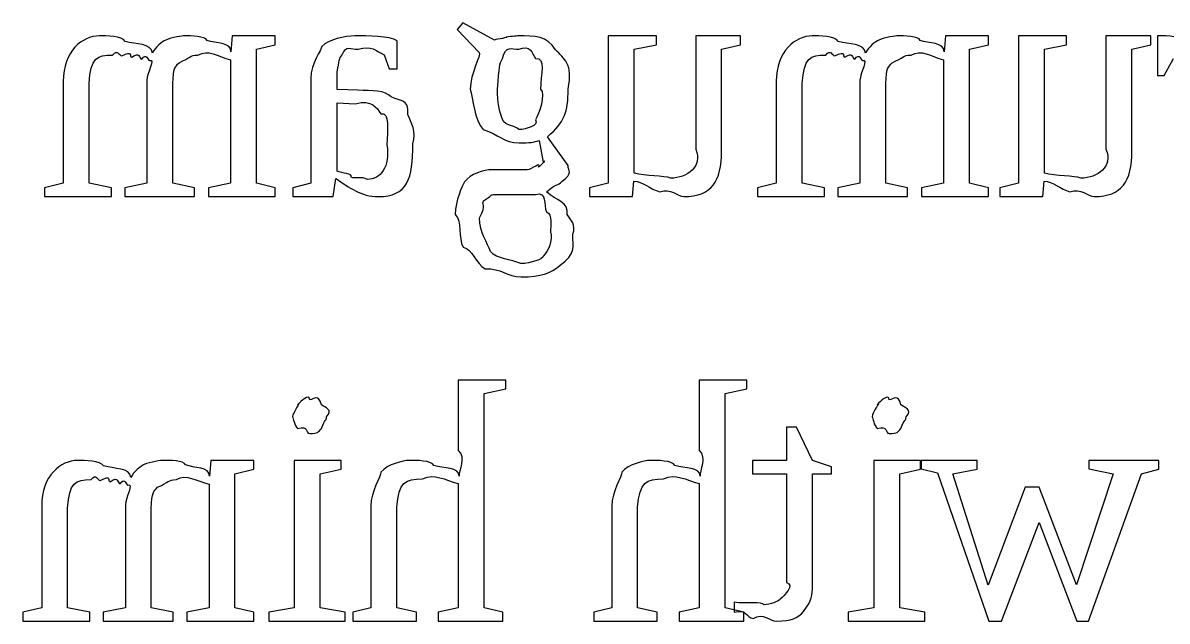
# Model space of a CAD drawing. Header units: millimetres. Extents: x 21 to 196, y 128 to 259.
# Drawn here: x 66.92 to 81.99, y 241.79 to 249.67 of the extents above; entities that cross this region are included whole.
import ezdxf

# ---------------------------------------------------------------- set-up
doc = ezdxf.new("R2010")
doc.units = ezdxf.units.MM
doc.layers.get('0').update_dxf_attribs({"linetype": 'CONTINUOUS'})

msp = doc.modelspace()

# ---------------------------------------------------------------- linework, layer by layer
at = {"color": 0}
for p, q in [((72.7121, 249.673), (72.6405, 249.585)), ((72.6405, 249.585), (72.9273, 249.282)), ((73.1312, 249.447), (72.7121, 249.673)), ((69.675, 249.502), (69.6584, 249.293)), ((70.2426, 249.502), (69.675, 249.502)), ((70.2426, 249.386), (70.2426, 249.502)), ((71.29, 249.502), (71.29, 249.502)), ((71.8467, 249.067), (71.8467, 249.436)), ((75.2644, 249.502), (74.6305, 249.502)), ((74.6305, 249.502), (74.6305, 247.562)), ((75.2644, 249.386), (75.2644, 249.502)), ((76.3722, 249.502), (75.7823, 249.502)), ((75.7823, 249.502), (75.7823, 248.008)), ((76.3722, 249.386), (76.3722, 249.502)), ((79.072, 249.502), (79.0554, 249.293)), ((79.6396, 249.502), (79.072, 249.502)), ((79.6396, 249.386), (79.6396, 249.502)), ((80.6704, 249.502), (80.0365, 249.502)), ((80.0365, 249.502), (80.0365, 247.562)), ((80.6704, 249.386), (80.6704, 249.502)), ((81.7785, 249.502), (81.1886, 249.502)), ((81.1886, 249.502), (81.1886, 248.008)), ((81.7785, 249.386), (81.7785, 249.502)), ((81.8691, 249.502), (81.8691, 248.979)), ((81.9023, 249.502), (81.8691, 249.502)), ((69.9946, 249.326), (70.2426, 249.386)), ((69.9946, 247.562), (69.9946, 249.326)), ((71.676, 249.254), (71.7419, 249.067)), ((74.9723, 249.326), (75.2644, 249.386)), ((74.9723, 247.694), (74.9723, 249.326)), ((76.1242, 249.326), (76.3722, 249.386)), ((76.1242, 247.986), (76.1242, 249.326)), ((79.3916, 249.326), (79.6396, 249.386)), ((79.3916, 247.562), (79.3916, 249.326)), ((80.3783, 249.326), (80.6704, 249.386)), ((80.3783, 247.694), (80.3783, 249.326)), ((81.5301, 249.326), (81.7785, 249.386)), ((81.5301, 247.986), (81.5301, 249.326)), ((69.6528, 249.188), (69.6528, 247.562)), ((79.0497, 249.188), (79.0497, 247.562)), ((81.9573, 248.979), (82.0787, 249.204)), ((70.7111, 248.945), (70.7111, 247.562)), ((71.0586, 248.797), (71.0586, 249.028)), ((71.7419, 249.067), (71.8467, 249.067)), ((81.8691, 248.979), (81.9573, 248.979)), ((67.4479, 248.901), (67.4479, 247.562)), ((67.7898, 247.562), (67.7898, 248.874)), ((68.5504, 248.918), (68.5504, 247.562)), ((68.8922, 247.562), (68.8922, 248.874)), ((71.3285, 248.786), (71.0586, 248.797)), ((72.8116, 248.802), (72.8116, 248.802)), ((76.8449, 248.901), (76.8449, 247.562)), ((77.1867, 247.562), (77.1867, 248.874)), ((77.9473, 248.918), (77.9473, 247.562)), ((78.2891, 247.562), (78.2891, 248.874)), ((71.0586, 248.62), (71.2957, 248.609)), ((71.0586, 247.722), (71.0586, 248.62)), ((73.4508, 248.267), (73.4508, 248.267)), ((73.721, 248.124), (73.7704, 247.837)), ((74.1013, 247.793), (73.8311, 248.174)), ((73.5612, 247.738), (73.1037, 247.738)), ((71.0036, 247.385), (71.042, 247.622)), ((74.9501, 247.385), (74.9667, 247.589)), ((80.3561, 247.385), (80.3727, 247.589)), ((67.4479, 247.562), (67.1999, 247.501)), ((67.1999, 247.501), (67.1999, 247.385)), ((68.0819, 247.501), (67.7898, 247.562)), ((68.0819, 247.385), (68.0819, 247.501)), ((68.5504, 247.562), (68.2583, 247.501)), ((68.2583, 247.501), (68.2583, 247.385)), ((69.179, 247.501), (68.8922, 247.562)), ((69.179, 247.385), (69.179, 247.501)), ((69.6528, 247.562), (69.3607, 247.501)), ((69.3607, 247.501), (69.3607, 247.385)), ((70.2426, 247.501), (69.9946, 247.562)), ((70.2426, 247.385), (70.2426, 247.501)), ((70.7111, 247.562), (70.4744, 247.501)), ((70.4744, 247.501), (70.4744, 247.385)), ((74.6305, 247.562), (74.3825, 247.501)), ((74.3825, 247.501), (74.3825, 247.385)), ((76.8449, 247.562), (76.5969, 247.501)), ((76.5969, 247.501), (76.5969, 247.385)), ((77.4788, 247.501), (77.1867, 247.562)), ((77.4788, 247.385), (77.4788, 247.501)), ((77.9473, 247.562), (77.6552, 247.501)), ((77.6552, 247.501), (77.6552, 247.385)), ((78.5756, 247.501), (78.2891, 247.562)), ((78.5756, 247.385), (78.5756, 247.501)), ((79.0497, 247.562), (78.7576, 247.501)), ((78.7576, 247.501), (78.7576, 247.385)), ((79.6396, 247.501), (79.3916, 247.562)), ((79.6396, 247.385), (79.6396, 247.501)), ((80.0365, 247.562), (79.7885, 247.501)), ((79.7885, 247.501), (79.7885, 247.385)), ((67.1999, 247.385), (68.0819, 247.385)), ((68.2583, 247.385), (69.179, 247.385)), ((69.3607, 247.385), (70.2426, 247.385)), ((70.4744, 247.385), (71.0036, 247.385)), ((73.1365, 247.413), (73.6713, 247.413)), ((74.3825, 247.385), (74.9501, 247.385)), ((76.5969, 247.385), (77.4788, 247.385)), ((77.6552, 247.385), (78.5756, 247.385)), ((78.7576, 247.385), (79.6396, 247.385)), ((79.7885, 247.385), (80.3561, 247.385)), ((72.9326, 247.104), (72.9326, 247.104))]:
    msp.add_line(p, q, dxfattribs=at)
at = {"color": 250}
for p, q in [((73.2815, 244.968), (72.6528, 244.968)), ((72.6528, 244.968), (72.6528, 244.042)), ((73.2815, 244.852), (73.2815, 244.968)), ((76.4565, 244.968), (75.8278, 244.968)), ((75.8278, 244.968), (75.8278, 244.042)), ((76.4565, 244.852), (76.4565, 244.968)), ((72.9947, 244.792), (73.2815, 244.852)), ((72.9947, 241.97), (72.9947, 244.792)), ((76.1697, 244.792), (76.4565, 244.852)), ((76.1697, 241.97), (76.1697, 244.792)), ((70.4702, 244.483), (70.4702, 244.483)), ((78.1071, 244.483), (78.1071, 244.483)), ((77.1109, 244.346), (76.9786, 244.346)), ((76.9786, 244.346), (76.9786, 243.91)), ((77.3204, 243.91), (77.1109, 244.346)), ((69.391, 243.91), (69.3745, 243.701)), ((69.959, 243.91), (69.391, 243.91)), ((69.959, 243.794), (69.959, 243.91)), ((71.1094, 243.91), (70.4921, 243.91)), ((70.4921, 243.91), (70.4921, 241.97)), ((71.1094, 243.794), (71.1094, 243.91)), ((76.9786, 243.91), (76.532, 243.91)), ((76.532, 243.91), (76.532, 243.733)), ((77.5741, 243.827), (77.3204, 243.91)), ((77.5741, 243.733), (77.5741, 243.827)), ((78.7467, 243.91), (78.1293, 243.91)), ((78.1293, 243.91), (78.1293, 241.97)), ((78.7467, 243.794), (78.7467, 243.91)), ((79.4921, 243.91), (78.7534, 243.91)), ((78.7534, 243.91), (78.7534, 243.8)), ((79.4921, 243.794), (79.4921, 243.91)), ((81.8843, 243.91), (80.9639, 243.91)), ((80.9639, 243.91), (80.9639, 243.8)), ((81.8843, 243.794), (81.8843, 243.91)), ((69.7107, 243.733), (69.959, 243.794)), ((69.7107, 241.97), (69.7107, 243.733)), ((70.8339, 243.733), (71.1094, 243.794)), ((70.8339, 241.97), (70.8339, 243.733)), ((76.532, 243.733), (76.9786, 243.733)), ((76.9786, 243.733), (76.9786, 242.3)), ((77.3204, 242.273), (77.3204, 243.733)), ((77.3204, 243.733), (77.5741, 243.733)), ((78.4712, 243.733), (78.7467, 243.794)), ((78.4712, 241.97), (78.4712, 243.733)), ((78.7534, 243.8), (78.9686, 243.745)), ((78.9686, 243.745), (79.6466, 241.793)), ((79.1725, 243.733), (79.4921, 243.794)), ((79.6354, 242.267), (79.1725, 243.733)), ((81.2835, 243.733), (80.7985, 242.273)), ((80.9583, 241.793), (81.6585, 243.733)), ((80.9639, 243.8), (81.2835, 243.733)), ((81.6585, 243.733), (81.8843, 243.794)), ((69.3692, 243.596), (69.3692, 241.97)), ((72.6528, 243.607), (72.6528, 241.97)), ((75.8278, 243.607), (75.8278, 241.97)), ((80.1261, 243.557), (79.6354, 242.267)), ((80.3081, 243.557), (80.1261, 243.557)), ((80.7985, 242.273), (80.3081, 243.557)), ((67.1643, 243.309), (67.1643, 241.97)), ((67.5058, 241.97), (67.5058, 243.282)), ((68.2667, 243.326), (68.2667, 241.97)), ((68.6082, 241.97), (68.6082, 243.282)), ((71.501, 243.309), (71.501, 241.97)), ((71.8425, 241.97), (71.8425, 243.292)), ((74.676, 243.309), (74.676, 241.97)), ((75.0175, 241.97), (75.0175, 243.292)), ((79.8117, 241.793), (80.3081, 243.094)), ((80.3081, 243.094), (80.8041, 241.793)), ((76.2896, 242.042), (76.2896, 241.909)), ((67.1643, 241.97), (66.9163, 241.909)), ((66.9163, 241.909), (66.9163, 241.793)), ((67.7982, 241.909), (67.5058, 241.97)), ((67.7982, 241.793), (67.7982, 241.909)), ((68.2667, 241.97), (67.9746, 241.909)), ((67.9746, 241.909), (67.9746, 241.793)), ((68.895, 241.909), (68.6082, 241.97)), ((68.895, 241.793), (68.895, 241.909)), ((69.3692, 241.97), (69.0771, 241.909)), ((69.0771, 241.909), (69.0771, 241.793)), ((69.959, 241.909), (69.7107, 241.97)), ((69.959, 241.793), (69.959, 241.909)), ((70.4921, 241.97), (70.1559, 241.909)), ((70.1559, 241.909), (70.1559, 241.793)), ((71.1648, 241.909), (70.8339, 241.97)), ((71.1648, 241.793), (71.1648, 241.909)), ((71.501, 241.97), (71.2639, 241.909)), ((71.2639, 241.909), (71.2639, 241.793)), ((72.1018, 241.909), (71.8425, 241.97)), ((72.1018, 241.793), (72.1018, 241.909)), ((72.6528, 241.97), (72.3882, 241.909)), ((72.3882, 241.909), (72.3882, 241.793)), ((73.2427, 241.909), (72.9947, 241.97)), ((73.2427, 241.793), (73.2427, 241.909)), ((74.676, 241.97), (74.4389, 241.909)), ((74.4389, 241.909), (74.4389, 241.793)), ((75.2768, 241.909), (75.0175, 241.97)), ((75.2768, 241.793), (75.2768, 241.909)), ((75.8278, 241.97), (75.5632, 241.909)), ((75.5632, 241.909), (75.5632, 241.793)), ((76.4177, 241.909), (76.1697, 241.97)), ((76.4177, 241.793), (76.4177, 241.909)), ((78.1293, 241.97), (77.7931, 241.909)), ((77.7931, 241.909), (77.7931, 241.793)), ((78.8017, 241.909), (78.4712, 241.97)), ((78.8017, 241.793), (78.8017, 241.909)), ((66.9163, 241.793), (67.7982, 241.793)), ((67.9746, 241.793), (68.895, 241.793)), ((69.0771, 241.793), (69.959, 241.793)), ((70.1559, 241.793), (71.1648, 241.793)), ((71.2639, 241.793), (72.1018, 241.793)), ((72.3882, 241.793), (73.2427, 241.793)), ((74.4389, 241.793), (75.2768, 241.793)), ((75.5632, 241.793), (76.4177, 241.793)), ((76.8463, 241.793), (76.8463, 241.793)), ((77.7931, 241.793), (78.8017, 241.793)), ((79.6466, 241.793), (79.8117, 241.793)), ((80.8041, 241.793), (80.9583, 241.793))]:
    msp.add_line(p, q, dxfattribs=at)
at = {"color": 0}
for points in [[(67.9221, 249.502), (67.7002, 249.502), (67.4479, 249.301), (67.4479, 248.901)], [(68.2639, 249.43), (68.2255, 249.502), (68.0145, 249.502), (67.9221, 249.502)], [(68.6223, 249.276), (68.6153, 249.41), (68.4004, 249.386), (68.2639, 249.43)], [(68.7987, 249.447), (68.7546, 249.428), (68.6594, 249.353), (68.6223, 249.276)], [(69.0467, 249.502), (69.0301, 249.502), (68.8756, 249.483), (68.7987, 249.447)], [(69.3441, 249.441), (69.3208, 249.502), (69.1321, 249.502), (69.0467, 249.502)], [(69.6584, 249.293), (69.6627, 249.421), (69.4545, 249.4), (69.3441, 249.441)], [(71.29, 249.502), (71.1577, 249.502), (70.9468, 249.455), (70.8547, 249.364)], [(71.8467, 249.436), (71.7532, 249.502), (71.4527, 249.502), (71.29, 249.502)], [(73.2854, 249.486), (73.3266, 249.48), (73.1682, 249.461), (73.1312, 249.447)], [(73.4452, 249.502), (73.4589, 249.502), (73.3517, 249.496), (73.2854, 249.486)], [(73.9359, 249.32), (73.8297, 249.502), (73.6589, 249.502), (73.4452, 249.502)], [(77.319, 249.502), (77.0971, 249.502), (76.8449, 249.301), (76.8449, 248.901)], [(77.6609, 249.43), (77.622, 249.502), (77.4114, 249.502), (77.319, 249.502)], [(78.0189, 249.276), (78.0122, 249.41), (77.797, 249.386), (77.6609, 249.43)], [(78.1953, 249.447), (78.1512, 249.428), (78.0563, 249.353), (78.0189, 249.276)], [(78.4433, 249.502), (78.4271, 249.502), (78.2726, 249.483), (78.1953, 249.447)], [(78.7411, 249.441), (78.7178, 249.502), (78.529, 249.502), (78.4433, 249.502)], [(79.0554, 249.293), (79.0593, 249.421), (78.8515, 249.4), (78.7411, 249.441)], [(82.2385, 249.408), (82.1944, 249.502), (81.9838, 249.502), (81.9023, 249.502)], [(67.7898, 248.874), (67.8106, 249.216), (67.8931, 249.248), (68.0985, 249.248)], [(68.0985, 249.248), (68.1701, 249.333), (68.1757, 249.245), (68.2198, 249.238)], [(68.2198, 249.238), (68.3768, 249.321), (68.308, 249.228), (68.3521, 249.221)], [(68.3521, 249.221), (68.465, 249.306), (68.4403, 249.204), (68.4844, 249.193)], [(68.4844, 249.193), (68.5493, 249.289), (68.5588, 249.18), (68.5835, 249.177)], [(68.9751, 249.149), (69.1265, 249.216), (69.1127, 249.248), (69.2231, 249.248)], [(69.2231, 249.248), (69.354, 249.333), (69.4849, 249.228), (69.6528, 249.188)], [(70.8547, 249.364), (70.8533, 249.318), (70.7111, 249.133), (70.7111, 248.945)], [(71.0586, 249.028), (71.0847, 249.172), (71.0805, 249.206), (71.1246, 249.254)], [(71.1246, 249.254), (71.1729, 249.384), (71.2392, 249.326), (71.3341, 249.326)], [(71.3341, 249.326), (71.5105, 249.384), (71.574, 249.301), (71.676, 249.254)], [(72.9273, 249.282), (72.959, 249.245), (72.8116, 249.011), (72.8116, 248.802)], [(73.236, 249.204), (73.2854, 249.384), (73.3517, 249.326), (73.4508, 249.326)], [(73.4508, 249.326), (73.6025, 249.384), (73.6244, 249.284), (73.6713, 249.204)], [(74.1013, 248.802), (74.1715, 249.141), (74.0463, 249.199), (73.9359, 249.32)], [(77.1867, 248.874), (77.2072, 249.216), (77.2901, 249.248), (77.4954, 249.248)], [(77.4954, 249.248), (77.567, 249.333), (77.5727, 249.245), (77.6168, 249.238)], [(77.6168, 249.238), (77.7737, 249.321), (77.705, 249.228), (77.749, 249.221)], [(77.749, 249.221), (77.8619, 249.306), (77.8372, 249.204), (77.8813, 249.193)], [(77.8813, 249.193), (77.9459, 249.289), (77.9558, 249.18), (77.9805, 249.177)], [(78.3717, 249.149), (78.5234, 249.216), (78.5096, 249.248), (78.6197, 249.248)], [(78.6197, 249.248), (78.7506, 249.333), (78.8818, 249.228), (79.0497, 249.188)], [(68.5835, 249.177), (68.6703, 249.207), (68.5504, 249.013), (68.5504, 248.918)], [(68.8922, 248.874), (68.8979, 249.086), (68.9197, 249.086), (68.9751, 249.149)], [(73.1696, 248.802), (73.1972, 249.105), (73.1919, 249.123), (73.236, 249.204)], [(73.6713, 249.204), (73.8117, 249.222), (73.7376, 248.989), (73.7376, 248.802)], [(77.9805, 249.177), (78.0673, 249.207), (77.9473, 249.013), (77.9473, 248.918)], [(78.2891, 248.874), (78.2948, 249.086), (78.3167, 249.086), (78.3717, 249.149)], [(72.8116, 248.802), (72.8416, 248.682), (72.8694, 248.389), (72.9823, 248.267)], [(73.236, 248.4), (73.1972, 248.502), (73.1696, 248.622), (73.1696, 248.802)], [(73.7376, 248.802), (73.8117, 248.731), (73.7154, 248.478), (73.6713, 248.394)], [(73.8311, 248.174), (74.0544, 248.369), (74.1013, 248.489), (74.1013, 248.802)], [(71.2957, 248.609), (71.5257, 248.664), (71.574, 248.557), (71.6319, 248.477)], [(71.7695, 248.697), (71.6911, 248.786), (71.52, 248.781), (71.3285, 248.786)], [(71.9899, 248.466), (72.0108, 248.678), (71.869, 248.645), (71.7695, 248.697)], [(71.6319, 248.477), (71.7571, 248.502), (71.7144, 248.259), (71.7144, 248.069)], [(72.0563, 248.08), (72.1032, 248.237), (72.034, 248.363), (71.9899, 248.466)], [(73.4508, 248.267), (73.4, 248.325), (73.2772, 248.311), (73.236, 248.4)], [(73.6713, 248.394), (73.7196, 248.325), (73.5499, 248.267), (73.4508, 248.267)], [(72.9823, 248.267), (73.1834, 248.208), (73.2511, 248.091), (73.4565, 248.091)], [(71.7144, 248.069), (71.7571, 247.771), (71.6291, 247.612), (71.4555, 247.612)], [(71.5987, 247.385), (71.9847, 247.385), (72.0563, 247.617), (72.0563, 248.08)], [(73.4565, 248.091), (73.6025, 248.091), (73.641, 248.102), (73.721, 248.124)], [(73.7704, 247.837), (73.8297, 247.899), (73.7471, 247.793), (73.7097, 247.771)], [(75.7823, 248.008), (75.8804, 247.782), (75.6722, 247.628), (75.4518, 247.628)], [(75.6281, 247.385), (75.9905, 247.385), (76.1242, 247.585), (76.1242, 247.986)], [(81.1886, 248.008), (81.2864, 247.782), (81.0782, 247.628), (80.8577, 247.628)], [(81.0341, 247.385), (81.3964, 247.385), (81.5301, 247.585), (81.5301, 247.986)], [(73.1037, 247.738), (72.988, 247.738), (72.8155, 247.685), (72.7343, 247.578)], [(73.7097, 247.771), (73.7528, 247.855), (73.6205, 247.738), (73.5612, 247.738)], [(74.0184, 247.584), (74.1715, 247.701), (74.1013, 247.719), (74.1013, 247.793)], [(71.042, 247.622), (71.217, 247.503), (71.3715, 247.385), (71.5987, 247.385)], [(71.2403, 247.639), (71.2653, 247.694), (71.1218, 247.688), (71.0586, 247.722)], [(71.4555, 247.612), (71.3825, 247.653), (71.2996, 247.62), (71.2403, 247.639)], [(74.9667, 247.589), (75.0824, 247.584), (75.1801, 247.486), (75.3085, 247.446)], [(75.4518, 247.628), (75.3692, 247.664), (75.1198, 247.65), (74.9723, 247.694)], [(80.3727, 247.589), (80.4884, 247.584), (80.5864, 247.486), (80.7145, 247.446)], [(80.8577, 247.628), (80.7752, 247.664), (80.5258, 247.65), (80.3783, 247.694)], [(72.7343, 247.578), (72.7093, 247.529), (72.613, 247.333), (72.613, 247.148)], [(73.6713, 247.413), (73.8258, 247.458), (73.7789, 247.274), (73.8145, 247.182)], [(73.8145, 247.446), (73.944, 247.569), (73.9634, 247.518), (74.0184, 247.584)], [(74.0904, 247.148), (74.1123, 247.312), (73.9468, 247.333), (73.8145, 247.446)], [(75.3085, 247.446), (75.4546, 247.503), (75.54, 247.385), (75.6281, 247.385)], [(80.7145, 247.446), (80.8605, 247.503), (80.9459, 247.385), (81.0341, 247.385)], [(72.9326, 247.104), (73.0402, 247.294), (72.952, 247.275), (72.988, 247.33)], [(72.988, 247.33), (73.109, 247.403), (73.0705, 247.413), (73.1365, 247.413)], [(72.613, 247.148), (72.7093, 247.063), (72.6489, 246.84), (72.7177, 246.718)], [(73.8145, 247.182), (73.8999, 247.154), (73.8699, 246.998), (73.8699, 246.917)], [(74.162, 246.889), (74.2114, 247.026), (74.1384, 247.064), (74.0904, 247.148)], [(73.0762, 246.663), (73.0402, 246.772), (72.9326, 246.914), (72.9326, 247.104)], [(73.8699, 246.917), (73.8999, 246.809), (73.8396, 246.666), (73.7761, 246.603)], [(73.9909, 246.476), (74.2114, 246.64), (74.162, 246.71), (74.162, 246.889)], [(72.7177, 246.718), (72.8444, 246.699), (72.8818, 246.498), (73.0098, 246.432)], [(73.4783, 246.503), (73.3446, 246.563), (73.1682, 246.557), (73.0762, 246.663)], [(73.7761, 246.603), (73.7704, 246.563), (73.6106, 246.503), (73.4783, 246.503)], [(73.0098, 246.432), (73.2194, 246.446), (73.2966, 246.327), (73.484, 246.327)], [(73.484, 246.327), (73.7457, 246.327), (73.8738, 246.377), (73.9909, 246.476)]]:
    msp.add_open_spline(points, degree=3, dxfattribs=at)
at = {"color": 250}
for points in [[(70.696, 244.709), (70.6878, 244.795), (70.5803, 244.687), (70.5362, 244.643)], [(70.8505, 244.643), (70.8092, 244.795), (70.7552, 244.709), (70.696, 244.709)], [(78.3332, 244.709), (78.3248, 244.795), (78.2175, 244.687), (78.1734, 244.643)], [(78.4874, 244.643), (78.4461, 244.795), (78.3925, 244.709), (78.3332, 244.709)], [(70.5362, 244.643), (70.5997, 244.706), (70.4702, 244.545), (70.4702, 244.483)], [(70.9164, 244.483), (71.0145, 244.589), (70.8946, 244.599), (70.8505, 244.643)], [(78.1734, 244.643), (78.2366, 244.706), (78.1071, 244.545), (78.1071, 244.483)], [(78.5537, 244.483), (78.6515, 244.589), (78.5315, 244.599), (78.4874, 244.643)], [(70.4702, 244.483), (70.4811, 244.468), (70.4921, 244.373), (70.5362, 244.329)], [(70.8505, 244.329), (70.8974, 244.468), (70.9164, 244.424), (70.9164, 244.483)], [(78.1071, 244.483), (78.1184, 244.468), (78.1293, 244.373), (78.1734, 244.329)], [(78.4874, 244.329), (78.5343, 244.468), (78.5537, 244.424), (78.5537, 244.483)], [(70.5362, 244.329), (70.6878, 244.38), (70.6342, 244.263), (70.696, 244.263)], [(70.696, 244.263), (70.8092, 244.263), (70.8064, 244.285), (70.8505, 244.329)], [(78.1734, 244.329), (78.3248, 244.38), (78.2712, 244.263), (78.3332, 244.263)], [(78.3332, 244.263), (78.4461, 244.263), (78.4433, 244.285), (78.4874, 244.329)], [(72.6528, 244.042), (72.7604, 243.957), (72.6571, 243.769), (72.6641, 243.701)], [(75.8278, 244.042), (75.9354, 243.957), (75.8321, 243.769), (75.8391, 243.701)], [(67.6381, 243.91), (67.4165, 243.91), (67.1643, 243.709), (67.1643, 243.309)], [(67.9799, 243.838), (67.9415, 243.91), (67.7305, 243.91), (67.6381, 243.91)], [(68.3383, 243.684), (68.3313, 243.818), (68.1164, 243.794), (67.9799, 243.838)], [(68.5147, 243.855), (68.4706, 243.836), (68.3754, 243.761), (68.3383, 243.684)], [(68.7627, 243.91), (68.7462, 243.91), (68.592, 243.891), (68.5147, 243.855)], [(69.0605, 243.85), (69.0369, 243.91), (68.8481, 243.91), (68.7627, 243.91)], [(69.3745, 243.701), (69.3787, 243.829), (69.1706, 243.808), (69.0605, 243.85)], [(72.0079, 243.91), (71.9296, 243.91), (71.7187, 243.858), (71.6333, 243.756)], [(72.3332, 243.844), (72.3, 243.91), (72.0961, 243.91), (72.0079, 243.91)], [(72.6641, 243.701), (72.6722, 243.824), (72.4588, 243.803), (72.3332, 243.844)], [(75.1829, 243.91), (75.1046, 243.91), (74.8937, 243.858), (74.8083, 243.756)], [(75.5082, 243.844), (75.475, 243.91), (75.2711, 243.91), (75.1829, 243.91)], [(75.8391, 243.701), (75.8472, 243.824), (75.6338, 243.803), (75.5082, 243.844)], [(67.8145, 243.657), (67.8864, 243.741), (67.8917, 243.652), (67.9358, 243.645)], [(67.9358, 243.645), (68.0932, 243.73), (68.024, 243.636), (68.0681, 243.629)], [(68.0681, 243.629), (68.1814, 243.714), (68.1563, 243.612), (68.2004, 243.601)], [(68.2004, 243.601), (68.2653, 243.696), (68.2748, 243.587), (68.2995, 243.585)], [(68.9391, 243.657), (69.07, 243.741), (69.2009, 243.636), (69.3692, 243.596)], [(71.6333, 243.756), (71.6386, 243.703), (71.501, 243.503), (71.501, 243.309)], [(71.8425, 243.292), (71.8675, 243.63), (71.9571, 243.667), (72.1843, 243.667)], [(72.1843, 243.667), (72.3441, 243.748), (72.474, 243.647), (72.6528, 243.607)], [(74.8083, 243.756), (74.8136, 243.703), (74.676, 243.503), (74.676, 243.309)], [(75.0175, 243.292), (75.0425, 243.63), (75.1321, 243.667), (75.3593, 243.667)], [(75.3593, 243.667), (75.5191, 243.748), (75.649, 243.647), (75.8278, 243.607)], [(67.5058, 243.282), (67.5266, 243.623), (67.6092, 243.657), (67.8145, 243.657)], [(68.2995, 243.585), (68.3867, 243.615), (68.2667, 243.421), (68.2667, 243.326)], [(68.6082, 243.282), (68.6139, 243.494), (68.6361, 243.494), (68.6911, 243.557)], [(68.6911, 243.557), (68.8428, 243.623), (68.8287, 243.657), (68.9391, 243.657)], [(76.9786, 242.3), (77.0929, 242.27), (76.9511, 242.131), (76.896, 242.08)], [(77.2047, 241.92), (77.3204, 242.08), (77.3204, 242.121), (77.3204, 242.273)], [(76.6808, 242.008), (76.6699, 242.054), (76.4438, 242.019), (76.2896, 242.042)], [(76.896, 242.08), (76.8657, 242.054), (76.769, 242.008), (76.6808, 242.008)], [(76.2896, 241.909), (76.4575, 241.954), (76.4328, 241.849), (76.5433, 241.826)], [(76.5433, 241.826), (76.6741, 241.91), (76.7514, 241.793), (76.8463, 241.793)], [(76.8463, 241.793), (77.0449, 241.793), (77.1246, 241.835), (77.2047, 241.92)]]:
    msp.add_open_spline(points, degree=3, dxfattribs=at)

doc.saveas('drawing.dxf')
